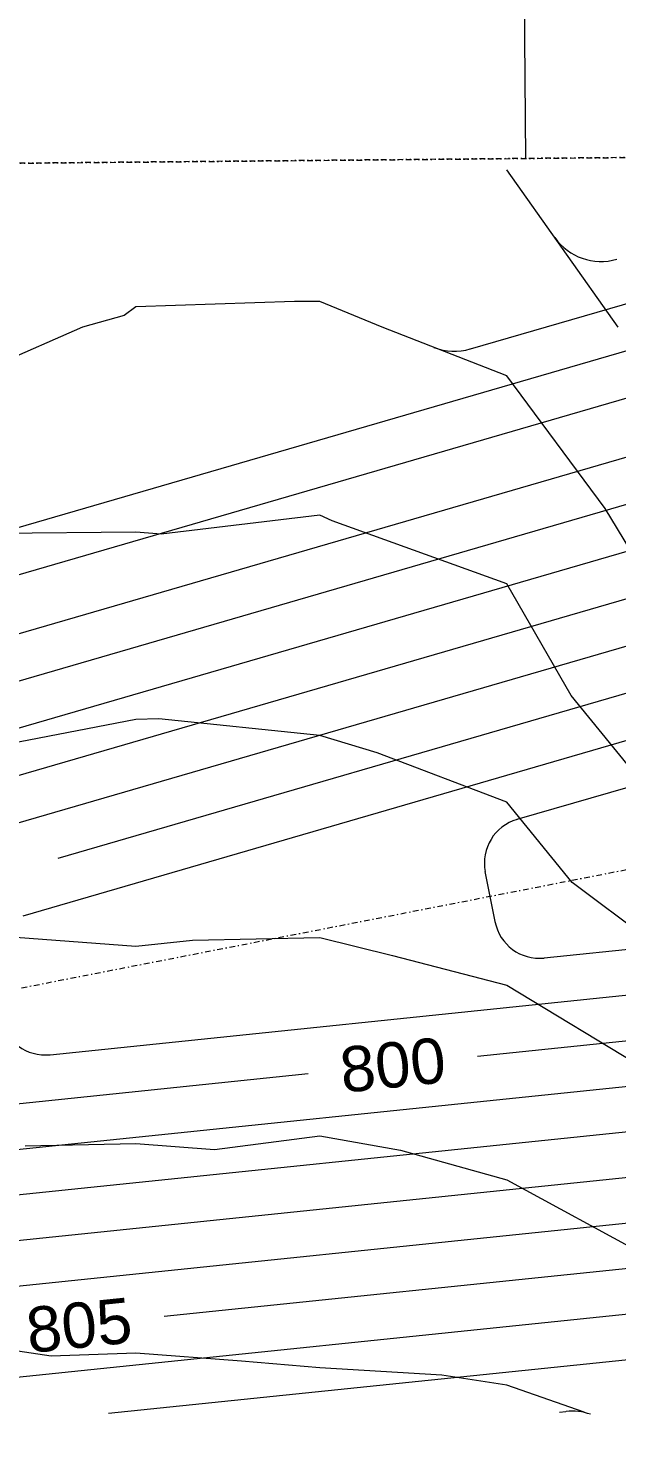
# Model space of a CAD drawing. Extents: x 2300382 to 2302077, y 6907618 to 6908927.
# Drawn here: x 2301205.8 to 2301257.7, y 6907630.7 to 6907755.4 of the extents above; entities that cross this region are included whole.
import ezdxf
from ezdxf.enums import TextEntityAlignment as Align

# ---------------------------------------------------------------- set-up
doc = ezdxf.new("R2010")
doc.units = 0
doc.header["$MEASUREMENT"] = 0
doc.linetypes.add('DASHDOT', pattern=[1, 0.5, -0.25, 0, -0.25])
doc.linetypes.add('DIVIDE', pattern=[1.25, 0.5, -0.25, 0, -0.25, 0, -0.25])
for name, color, linetype, lineweight in [('GRAD-5', 7, 'Continuous', 0), ('GRAD-6', 7, 'Continuous', 0), ('GRAD-7', 7, 'Continuous', 0), ('LAYO-31', 7, 'Continuous', 0), ('LAYO-33', 7, 'Continuous', 0), ('LAYO-37', 7, 'Continuous', 0), ('LIDAR2DSHD-5', 7, 'Continuous', 0), ('LIDAR2DSHD-6', 7, 'Continuous', 0), ('STRM-11', 7, 'Continuous', 0)]:
    doc.layers.add(name, color=color, linetype=linetype, lineweight=lineweight)
doc.styles.get("Standard").update_dxf_attribs({"font": 'ARIAL.TTF'})

msp = doc.modelspace()

# ---------------------------------------------------------------- linework, layer by layer
at = {"layer": 'GRAD-5', "color": 5, "linetype": 'Continuous', "lineweight": 0}
for p, q in [((2301127.7, 6907684.74), (2301306.33, 6907736.62)), ((2301184.7, 6907696.08), (2301307.73, 6907731.81)), ((2301208.4, 6907682.14), (2301317.83, 6907713.92)), ((2301245.41, 6907664.69), (2301333.87, 6907673.85)), ((2301164.08, 6907656.28), (2301230.46, 6907663.15)), ((2301217.77, 6907641.74), (2301318.91, 6907652.21))]:
    msp.add_line(p, q, dxfattribs=at)
at = {"layer": 'GRAD-6', "color": 5, "linetype": 'Continuous', "lineweight": 0}
for p, q in [((2301244.79, 6907727.07), (2301304.1, 6907744.3)), ((2301126.57, 6907688.57), (2301305.22, 6907740.46)), ((2300987.2, 6907634.56), (2301313.54, 6907729.34)), ((2301030.82, 6907643.06), (2301321.9, 6907727.6)), ((2301074.44, 6907651.57), (2301322.72, 6907723.67)), ((2301118.06, 6907660.07), (2301320.28, 6907718.8)), ((2301205.3, 6907677.07), (2301315.39, 6907709.05)), ((2301248.92, 6907685.58), (2301312.95, 6907704.17)), ((2301246.97, 6907676.56), (2301246.1, 6907680.97)), ((2301251.3, 6907673.35), (2301333.04, 6907681.8)), ((2301207.69, 6907664.81), (2301333.46, 6907677.83)), ((2301120.47, 6907647.74), (2301334.28, 6907669.87)), ((2301076.85, 6907639.21), (2301334.69, 6907665.89)), ((2301033.24, 6907630.67), (2301335.1, 6907661.91)), ((2301093.57, 6907632.9), (2301335.51, 6907657.93)), ((2301173.03, 6907633.09), (2301307.74, 6907647.03)), ((2301212.84, 6907633.19), (2301281.27, 6907640.27)), ((2301252.65, 6907633.29), (2301253.23, 6907633.35))]:
    msp.add_line(p, q, dxfattribs=at)
for centre, radius, start, end in [((2301256.32, 6907739.79), 5, 215.3625, 286.1943), ((2301243.39, 6907731.87), 5, 248.7001, 286.1943), ((2301250.03, 6907681.73), 4, 106.1943, 191.051), ((2301250.89, 6907677.32), 4, 191.051, 275.9077), ((2301207.28, 6907668.79), 4, 191.051, 275.9077), ((2301253.75, 6907628.37), 5, 70.7788, 95.9077)]:
    msp.add_arc(centre, radius, start, end, dxfattribs=at)
at = {"layer": 'LAYO-31', "color": 7, "linetype": 'DIVIDE', "lineweight": 0}
msp.add_lwpolyline([(2300678.18, 6908874.6), (2300672.44, 6908863.49), (2300676.2, 6908849.85), (2300594.69, 6908706.39), (2300646.86, 6908676.75), (2300660.5, 6908680.51), (2300751.79, 6908628.64), (2300630.77, 6908415.62), (2300621.3, 6908367.99), (2300627.22, 6907738.02), (2302053.71, 6907751.44), (2302037.06, 6908510.98), (2302026.84, 6908520.91), (2301666.66, 6908518.41), (2301666.33, 6908530.91), (2301597.33, 6908530.43), (2301596.8, 6908517.93), (2301509.57, 6908517.32, -0.131647), (2301088.82, 6908626.94), (2300742, 6908823.97), (2300748.61, 6908834.59), (2300678.18, 6908874.6)], format="xyb", dxfattribs=at)
at = {"layer": 'LAYO-33', "color": 7, "linetype": 'Continuous', "lineweight": 0}
msp.add_line((2301249.7, 6907743.88), (2301248.61, 6907858.87), dxfattribs=at)
at = {"layer": 'LAYO-37', "color": 7, "linetype": 'DIVIDE', "lineweight": 0}
msp.add_line((2302053.71, 6907751.44), (2300396.6, 6907735.85), dxfattribs=at)
at = {"layer": 'LIDAR2DSHD-5', "color": 35, "linetype": 'Continuous', "lineweight": 0}
for p, q in [((2301215.25, 6907694.38), (2301203.19, 6907692.06)), ((2301217.28, 6907694.44), (2301215.25, 6907694.38)), ((2301231.5, 6907692.98), (2301217.28, 6907694.44)), ((2301236.56, 6907691.44), (2301231.5, 6907692.98)), ((2301248, 6907687.1), (2301236.56, 6907691.44)), ((2301253.77, 6907680), (2301248, 6907687.1)), ((2301264.5, 6907671.95), (2301253.77, 6907680))]:
    msp.add_line(p, q, dxfattribs=at)
at = {"layer": 'LIDAR2DSHD-6', "color": 35, "linetype": 'Continuous', "lineweight": 0}
for p, q in [((2301257.85, 6907729), (2301248, 6907742.88)), ((2301215.25, 6907730.79), (2301214.23, 6907730.02)), ((2301229.28, 6907731.26), (2301215.25, 6907730.79)), ((2301231.5, 6907731.26), (2301229.28, 6907731.26)), ((2301237, 6907729), (2301231.5, 6907731.26)), ((2301214.23, 6907730.02), (2301210.54, 6907729)), ((2301210.54, 6907729), (2301202.43, 6907725.43)), ((2301248, 6907724.71), (2301237, 6907729)), ((2301256.68, 6907713), (2301248, 6907724.71)), ((2301231.5, 6907712.41), (2301217.5, 6907710.72)), ((2301232.58, 6907711.92), (2301231.5, 6907712.41)), ((2301264.5, 6907700.12), (2301256.68, 6907713)), ((2301215.25, 6907710.92), (2301200.97, 6907710.78)), ((2301217.5, 6907710.72), (2301215.25, 6907710.92)), ((2301248, 6907706.35), (2301232.58, 6907711.92)), ((2301253.68, 6907696.5), (2301248, 6907706.35)), ((2301264.5, 6907683.24), (2301253.68, 6907696.5)), ((2301203.49, 6907675.26), (2301215.25, 6907674.38)), ((2301215.25, 6907674.38), (2301220.25, 6907674.92)), ((2301220.25, 6907674.92), (2301231.5, 6907675.15)), ((2301231.5, 6907675.15), (2301237.93, 6907673.57)), ((2301237.93, 6907673.57), (2301248, 6907670.96)), ((2301248, 6907670.96), (2301264.5, 6907660.96)), ((2301222.19, 6907656.46), (2301231.5, 6907657.65)), ((2301231.5, 6907657.65), (2301238.61, 6907656.39)), ((2301205.48, 6907656.77), (2301215.25, 6907656.97)), ((2301215.25, 6907656.97), (2301222.19, 6907656.46)), ((2301238.61, 6907656.39), (2301248, 6907653.78)), ((2301248, 6907653.78), (2301260.46, 6907647)), ((2301207.8, 6907638.22), (2301198.75, 6907639.58)), ((2301215.25, 6907638.49), (2301207.8, 6907638.22)), ((2301224.6, 6907637.79), (2301215.25, 6907638.49)), ((2301231.5, 6907637.2), (2301224.6, 6907637.79)), ((2301242.28, 6907636.55), (2301231.5, 6907637.2)), ((2301248, 6907635.67), (2301242.28, 6907636.55)), ((2301254.83, 6907633.29), (2301248, 6907635.67))]:
    msp.add_line(p, q, dxfattribs=at)
at = {"layer": 'STRM-11', "color": 5, "linetype": 'DASHDOT', "lineweight": 0}
msp.add_lwpolyline([(2301327.45, 6907717.5), (2301327.66, 6907694.61), (2301010.64, 6907632.69)], dxfattribs=at)

# ---------------------------------------------------------------- texts
at = {"layer": 'GRAD-7', "color": 5, "linetype": 'Continuous', "lineweight": 0}
for s, p in [('800', (2301237.94, 6907663.92)), ('805', (2301210.25, 6907640.96))]:
    msp.add_text(s, height=4, rotation=5.9077, dxfattribs=at).set_placement(p, align=Align.MIDDLE)

doc.saveas('drawing.dxf')
